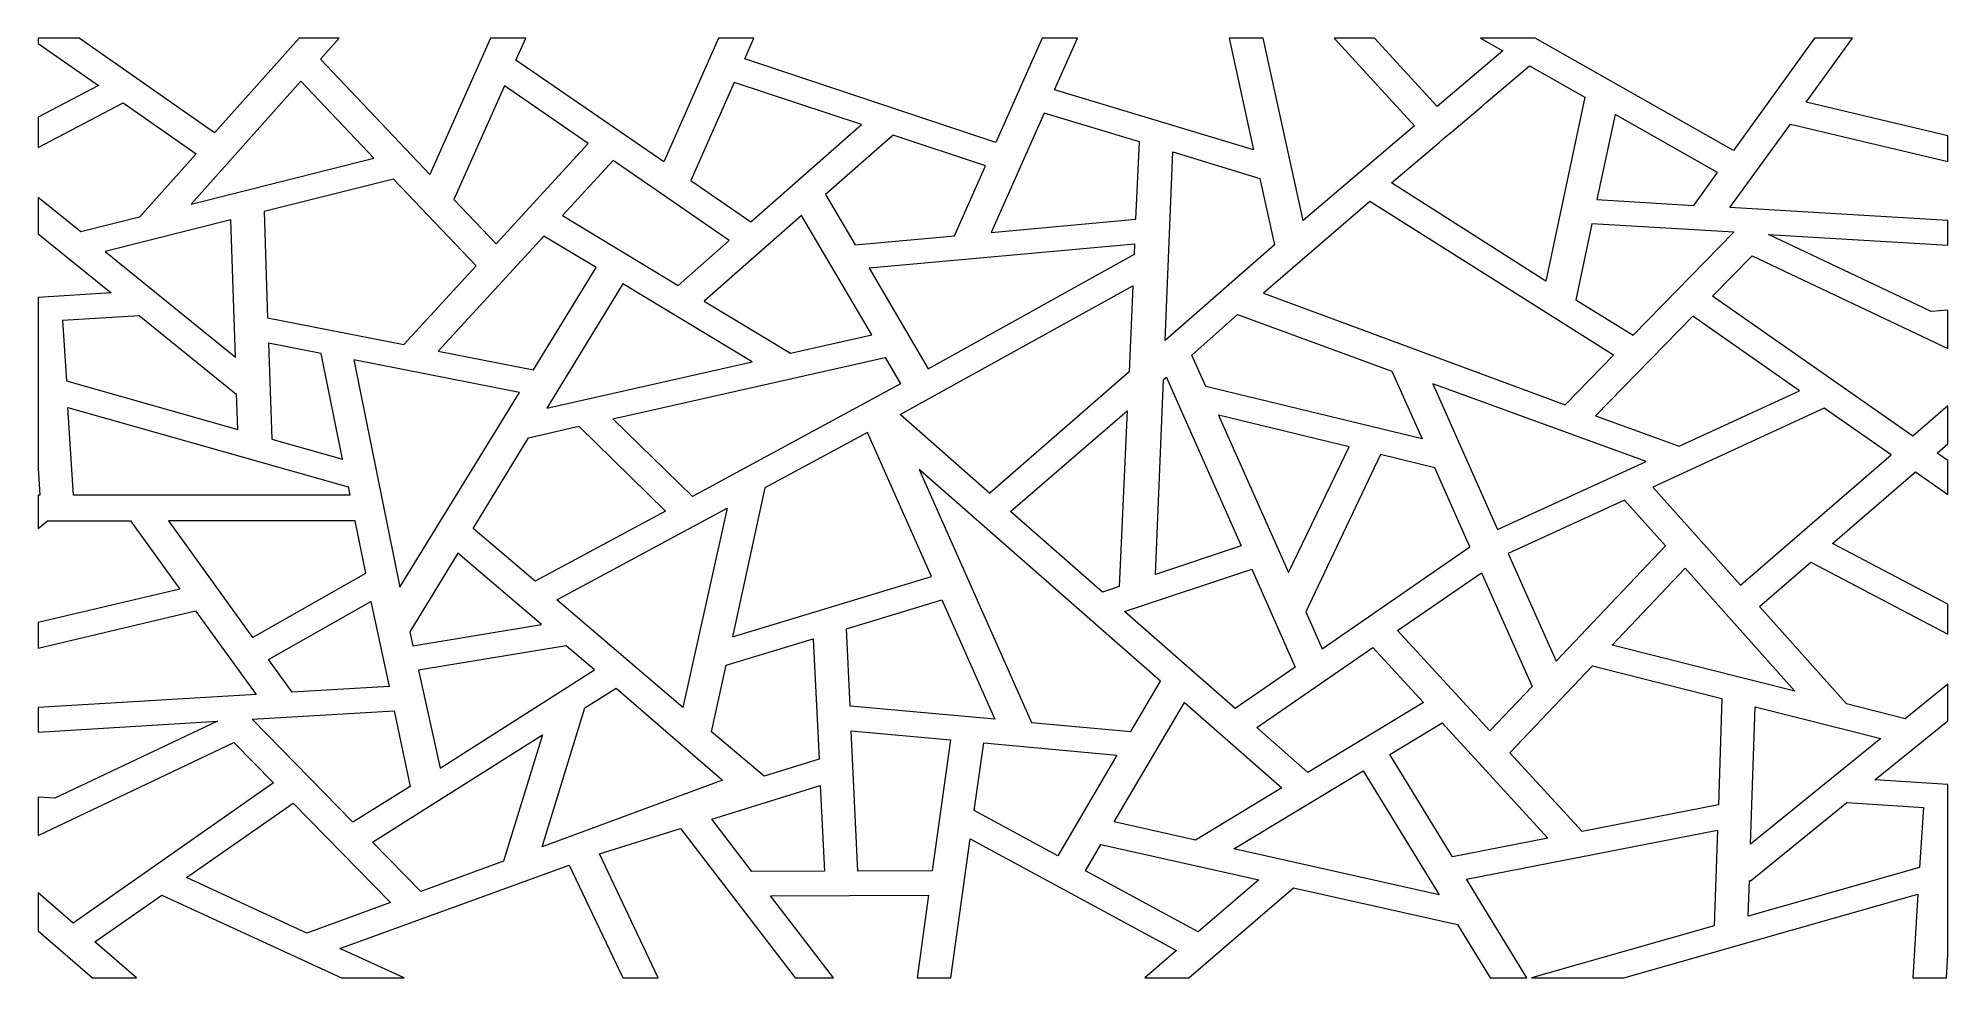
# Model space of a CAD drawing. Header units: millimetres. Extents: x -1200 to 1200, y -590 to 590.
import ezdxf

# ---------------------------------------------------------------- set-up
doc = ezdxf.new("R2010")
doc.units = ezdxf.units.MM
doc.header["$MEASUREMENT"] = 0
doc.layers.add('Layer 1', color=7, linetype='Continuous')

msp = doc.modelspace()

# ---------------------------------------------------------------- linework, layer by layer
at = {"layer": 'Layer 1', "color": 250, "lineweight": 20}
for points, knots in [([(-1200.0272, -530.9115), (-1200.0272, -530.9115), (-1200.0272, -483.3299), (-1200.0272, -483.3299), (-1200.0272, -483.3299), (-1156.1135, -521.2693), (-1156.1135, -521.2693), (-1156.1135, -521.2693), (-904.3069, -345.3754), (-904.3069, -345.3754), (-904.3069, -345.3754), (-953.9817, -294.6709), (-953.9817, -294.6709), (-953.9817, -294.6709), (-1200.0272, -411.1213), (-1200.0272, -411.1213), (-1200.0272, -411.1213), (-1200.0272, -363.194), (-1200.0272, -363.194), (-1200.0272, -363.194), (-1178.936, -364.5206), (-1178.936, -364.5206), (-1178.936, -364.5206), (-974.7817, -267.9018), (-974.7817, -267.9018), (-974.7817, -267.9018), (-1200.0272, -281.3845), (-1200.0272, -281.3845), (-1200.0272, -281.3845), (-1200.0272, -250.5891), (-1200.0272, -250.5891), (-1200.0272, -250.5891), (-926.2637, -234.2004), (-926.2637, -234.2004), (-926.2637, -234.2004), (-1002.1244, -129.3485), (-1002.1244, -129.3485), (-1002.1244, -129.3485), (-1200.0272, -176.2332), (-1200.0272, -176.2332), (-1200.0272, -176.2332), (-1200.0272, -144.003), (-1200.0272, -144.003), (-1200.0272, -144.003), (-1022.0127, -101.8309), (-1022.0127, -101.8309), (-1022.0127, -101.8309), (-1084.0221, -16.15), (-1084.0221, -16.15), (-1084.0221, -16.15), (-1188.3286, -16.15), (-1188.3286, -16.15), (-1188.3286, -16.15), (-1200.0272, -25.6013), (-1200.0272, -25.6013), (-1200.0272, -25.6013), (-1200.0272, 15.9409), (-1200.0272, 15.9409), (-1200.0272, 15.9409), (-1197.9357, 16.1422), (-1197.9357, 16.1422), (-1197.9357, 16.1422), (-1200.0272, 50.1638), (-1200.0272, 50.1638), (-1200.0272, 50.1638), (-1200.0272, 264.2807), (-1200.0272, 264.2807), (-1200.0272, 264.2807), (-1108.4611, 270.0362), (-1108.4611, 270.0362), (-1108.4611, 270.0362), (-1200.0272, 344.2424), (-1200.0272, 344.2424), (-1200.0272, 344.2424), (-1200.0272, 390.1463), (-1200.0272, 390.1463), (-1200.0272, 390.1463), (-1146.5294, 346.7975), (-1146.5294, 346.7975), (-1146.5294, 346.7975), (-1072.6529, 365.349), (-1072.6529, 365.349), (-1072.6529, 365.349), (-1001.6187, 444.8976), (-1001.6187, 444.8976), (-1001.6187, 444.8976), (-1093.3764, 508.997), (-1093.3764, 508.997), (-1093.3764, 508.997), (-1200.0272, 452.8675), (-1200.0272, 452.8675), (-1200.0272, 452.8675), (-1200.0272, 490.6932), (-1200.0272, 490.6932), (-1200.0272, 490.6932), (-1124.2662, 530.5733), (-1124.2662, 530.5733), (-1124.2662, 530.5733), (-1200.0272, 583.4922), (-1200.0272, 583.4922), (-1200.0272, 583.4922), (-1200.0272, 589.9961), (-1200.0272, 589.9961), (-1200.0272, 589.9961), (-1148.4982, 589.9961), (-1148.4982, 589.9961), (-1148.4982, 589.9961), (-978.2522, 471.0783), (-978.2522, 471.0783), (-978.2522, 471.0783), (-872.0764, 589.9961), (-872.0764, 589.9961), (-872.0764, 589.9961), (-821.8424, 589.9961), (-821.8424, 589.9961), (-821.8424, 589.9961), (-845.2471, 563.7844), (-845.2471, 563.7844), (-845.2471, 563.7844), (-707.6605, 419.0473), (-707.6605, 419.0473), (-707.6605, 419.0473), (-631.6773, 589.9961), (-631.6773, 589.9961), (-631.6773, 589.9961), (-587.3498, 589.9961), (-587.3498, 589.9961), (-587.3498, 589.9961), (-599.5234, 562.6075), (-599.5234, 562.6075), (-599.5234, 562.6075), (-413.8173, 434.7753), (-413.8173, 434.7753), (-413.8173, 434.7753), (-344.8286, 589.9961), (-344.8286, 589.9961), (-344.8286, 589.9961), (-300.4936, 589.9961), (-300.4936, 589.9961), (-300.4936, 589.9961), (-312.0695, 563.9444), (-312.0695, 563.9444), (-312.0695, 563.9444), (3.5544, 459.0203), (3.5544, 459.0203), (3.5544, 459.0203), (61.7791, 589.9961), (61.7791, 589.9961), (61.7791, 589.9961), (106.1065, 589.9961), (106.1065, 589.9961), (106.1065, 589.9961), (77.3696, 525.3238), (77.3696, 525.3238), (77.3696, 525.3238), (327.5444, 449.6155), (327.5444, 449.6155), (327.5444, 449.6155), (296.8691, 589.9961), (296.8691, 589.9961), (296.8691, 589.9961), (339.5801, 589.9961), (339.5801, 589.9961), (339.5801, 589.9961), (389.6149, 361.0388), (389.6149, 361.0388), (389.6149, 361.0388), (529.7757, 479.9153), (529.7757, 479.9153), (529.7757, 479.9153), (428.8324, 589.9961), (428.8324, 589.9961), (428.8324, 589.9961), (479.465, 589.9961), (479.465, 589.9961), (479.465, 589.9961), (558.2598, 504.0726), (558.2598, 504.0726), (558.2598, 504.0726), (640.8011, 574.0823), (640.8011, 574.0823), (640.8011, 574.0823), (612.7076, 589.9961), (612.7076, 589.9961), (612.7076, 589.9961), (681.3131, 589.9961), (681.3131, 589.9961), (681.3131, 589.9961), (930.4383, 448.9394), (930.4383, 448.9394), (930.4383, 448.9394), (1032.4925, 589.9961), (1032.4925, 589.9961), (1032.4925, 589.9961), (1080.0836, 589.9961), (1080.0836, 589.9961), (1080.0836, 589.9961), (1021.966, 509.6731), (1021.966, 509.6731), (1021.966, 509.6731), (1199.9728, 467.496), (1199.9728, 467.496), (1199.9728, 467.496), (1199.9728, 435.2657), (1199.9728, 435.2657), (1199.9728, 435.2657), (1002.0625, 482.1452), (1002.0625, 482.1452), (1002.0625, 482.1452), (926.2017, 377.3037), (926.2017, 377.3037), (926.2017, 377.3037), (1199.9728, 360.9098), (1199.9728, 360.9098), (1199.9728, 360.9098), (1199.9728, 330.1144), (1199.9728, 330.1144), (1199.9728, 330.1144), (974.7198, 343.5971), (974.7198, 343.5971), (974.7198, 343.5971), (1178.8741, 246.9732), (1178.8741, 246.9732), (1178.8741, 246.9732), (1199.9728, 248.2997), (1199.9728, 248.2997), (1199.9728, 248.2997), (1199.9728, 200.3775), (1199.9728, 200.3775), (1199.9728, 200.3775), (953.9275, 316.828), (953.9275, 316.828), (953.9275, 316.828), (904.2448, 266.1184), (904.2448, 266.1184), (904.2448, 266.1184), (1156.0515, 90.2245), (1156.0515, 90.2245), (1156.0515, 90.2245), (1199.9728, 128.1638), (1199.9728, 128.1638), (1199.9728, 128.1638), (1199.9728, 80.5823), (1199.9728, 80.5823), (1199.9728, 80.5823), (1186.5122, 68.9527), (1186.5122, 68.9527), (1186.5122, 68.9527), (1199.9728, 59.5479), (1199.9728, 59.5479), (1199.9728, 59.5479), (1199.9728, 17.0456), (1199.9728, 17.0456), (1199.9728, 17.0456), (1159.3074, 45.451), (1159.3074, 45.451), (1159.3074, 45.451), (1055.1388, -44.5451), (1055.1388, -44.5451), (1055.1388, -44.5451), (1055.1158, -44.5606), (1055.1158, -44.5606), (1055.1158, -44.5606), (1199.9728, -120.8057), (1199.9728, -120.8057), (1199.9728, -120.8057), (1199.9728, -158.6263), (1199.9728, -158.6263), (1199.9728, -158.6263), (1027.9111, -68.0675), (1027.9111, -68.0675), (1027.9111, -68.0675), (963.3736, -123.8202), (963.3736, -123.8202), (963.3736, -123.8202), (1072.591, -246.1344), (1072.591, -246.1344), (1072.591, -246.1344), (1146.4674, -264.7066), (1146.4674, -264.7066), (1146.4674, -264.7066), (1199.9728, -221.3423), (1199.9728, -221.3423), (1199.9728, -221.3423), (1199.9728, -267.2514), (1199.9728, -267.2514), (1199.9728, -267.2514), (1108.4144, -341.4576), (1108.4144, -341.4576), (1108.4144, -341.4576), (1199.9728, -347.2182), (1199.9728, -347.2182), (1199.9728, -347.2182), (1199.9728, -561.2475), (1199.9728, -561.2475), (1199.9728, -561.2475), (1198.2185, -590.0039), (1198.2185, -590.0039), (1198.2185, -590.0039), (1156.0438, -590.0039), (1156.0438, -590.0039), (1156.0438, -590.0039), (1162.5099, -485.1262), (1162.5099, -485.1262), (1162.5099, -485.1262), (792.9514, -590.0039), (792.9514, -590.0039), (792.9514, -590.0039), (676.9617, -590.0039), (676.9617, -590.0039), (676.9617, -590.0039), (906.5356, -524.8566), (906.5356, -524.8566), (906.5356, -524.8566), (910.5883, -404.6588), (910.5883, -404.6588), (910.5883, -404.6588), (595.0334, -466.3012), (595.0334, -466.3012), (595.0334, -466.3012), (671.0702, -590.0039), (671.0702, -590.0039), (671.0702, -590.0039), (624.8735, -590.0039), (624.8735, -590.0039), (624.8735, -590.0039), (583.8098, -523.1998), (583.8098, -523.1998), (583.8098, -523.1998), (377.7785, -476.8829), (377.7785, -476.8829), (377.7785, -476.8829), (246.1676, -590.0039), (246.1676, -590.0039), (246.1676, -590.0039), (190.9078, -590.0039), (190.9078, -590.0039), (190.9078, -590.0039), (230.5848, -555.8998), (230.5848, -555.8998), (230.5848, -555.8998), (-28.5611, -415.4624), (-28.5611, -415.4624), (-28.5611, -415.4624), (-53.0998, -590.0039), (-53.0998, -590.0039), (-53.0998, -590.0039), (-95.4888, -590.0039), (-95.4888, -590.0039), (-95.4888, -590.0039), (-80.9021, -486.3599), (-80.9021, -486.3599), (-80.9021, -486.3599), (-279.5404, -486.9484), (-279.5404, -486.9484), (-279.5404, -486.9484), (-200.3317, -590.0039), (-200.3317, -590.0039), (-200.3317, -590.0039), (-248.6506, -590.0039), (-248.6506, -590.0039), (-248.6506, -590.0039), (-392.6188, -402.6921), (-392.6188, -402.6921), (-392.6188, -402.6921), (-494.7726, -434.3392), (-494.7726, -434.3392), (-494.7726, -434.3392), (-420.7353, -590.0039), (-420.7353, -590.0039), (-420.7353, -590.0039), (-465.3155, -590.0039), (-465.3155, -590.0039), (-465.3155, -590.0039), (-532.657, -448.3896), (-532.657, -448.3896), (-532.657, -448.3896), (-820.8081, -553.0453), (-820.8081, -553.0453), (-820.8081, -553.0453), (-740.0826, -590.0039), (-740.0826, -590.0039), (-740.0826, -590.0039), (-818.7931, -590.0039), (-818.7931, -590.0039), (-818.7931, -590.0039), (-1044.8276, -486.045), (-1044.8276, -486.045), (-1044.8276, -486.045), (-1128.9087, -544.7761), (-1128.9087, -544.7761), (-1128.9087, -544.7761), (-1076.5602, -590.0039), (-1076.5602, -590.0039), (-1076.5602, -590.0039), (-1131.6361, -590.0039), (-1131.6361, -590.0039), (-1131.6361, -590.0039), (-1200.0272, -530.9115), (-1200.0272, -530.9115)], [0, 0, 0, 0, 0.007518797, 0.007518797, 0.007518797, 0.015037594, 0.015037594, 0.015037594, 0.022556391, 0.022556391, 0.022556391, 0.030075188, 0.030075188, 0.030075188, 0.037593985, 0.037593985, 0.037593985, 0.045112782, 0.045112782, 0.045112782, 0.052631579, 0.052631579, 0.052631579, 0.060150376, 0.060150376, 0.060150376, 0.067669173, 0.067669173, 0.067669173, 0.07518797, 0.07518797, 0.07518797, 0.082706767, 0.082706767, 0.082706767, 0.090225564, 0.090225564, 0.090225564, 0.097744361, 0.097744361, 0.097744361, 0.105263158, 0.105263158, 0.105263158, 0.112781955, 0.112781955, 0.112781955, 0.120300752, 0.120300752, 0.120300752, 0.127819549, 0.127819549, 0.127819549, 0.135338346, 0.135338346, 0.135338346, 0.142857143, 0.142857143, 0.142857143, 0.15037594, 0.15037594, 0.15037594, 0.157894737, 0.157894737, 0.157894737, 0.165413534, 0.165413534, 0.165413534, 0.172932331, 0.172932331, 0.172932331, 0.180451128, 0.180451128, 0.180451128, 0.187969925, 0.187969925, 0.187969925, 0.195488722, 0.195488722, 0.195488722, 0.203007519, 0.203007519, 0.203007519, 0.210526316, 0.210526316, 0.210526316, 0.218045113, 0.218045113, 0.218045113, 0.22556391, 0.22556391, 0.22556391, 0.233082707, 0.233082707, 0.233082707, 0.240601504, 0.240601504, 0.240601504, 0.248120301, 0.248120301, 0.248120301, 0.255639098, 0.255639098, 0.255639098, 0.263157895, 0.263157895, 0.263157895, 0.270676692, 0.270676692, 0.270676692, 0.278195489, 0.278195489, 0.278195489, 0.285714286, 0.285714286, 0.285714286, 0.293233083, 0.293233083, 0.293233083, 0.30075188, 0.30075188, 0.30075188, 0.308270677, 0.308270677, 0.308270677, 0.315789474, 0.315789474, 0.315789474, 0.323308271, 0.323308271, 0.323308271, 0.330827068, 0.330827068, 0.330827068, 0.338345865, 0.338345865, 0.338345865, 0.345864662, 0.345864662, 0.345864662, 0.353383459, 0.353383459, 0.353383459, 0.360902256, 0.360902256, 0.360902256, 0.368421053, 0.368421053, 0.368421053, 0.37593985, 0.37593985, 0.37593985, 0.383458647, 0.383458647, 0.383458647, 0.390977444, 0.390977444, 0.390977444, 0.398496241, 0.398496241, 0.398496241, 0.406015038, 0.406015038, 0.406015038, 0.413533835, 0.413533835, 0.413533835, 0.421052632, 0.421052632, 0.421052632, 0.428571429, 0.428571429, 0.428571429, 0.436090226, 0.436090226, 0.436090226, 0.443609023, 0.443609023, 0.443609023, 0.45112782, 0.45112782, 0.45112782, 0.458646617, 0.458646617, 0.458646617, 0.466165414, 0.466165414, 0.466165414, 0.473684211, 0.473684211, 0.473684211, 0.481203008, 0.481203008, 0.481203008, 0.488721805, 0.488721805, 0.488721805, 0.496240602, 0.496240602, 0.496240602, 0.503759398, 0.503759398, 0.503759398, 0.511278195, 0.511278195, 0.511278195, 0.518796992, 0.518796992, 0.518796992, 0.526315789, 0.526315789, 0.526315789, 0.533834586, 0.533834586, 0.533834586, 0.541353383, 0.541353383, 0.541353383, 0.54887218, 0.54887218, 0.54887218, 0.556390977, 0.556390977, 0.556390977, 0.563909774, 0.563909774, 0.563909774, 0.571428571, 0.571428571, 0.571428571, 0.578947368, 0.578947368, 0.578947368, 0.586466165, 0.586466165, 0.586466165, 0.593984962, 0.593984962, 0.593984962, 0.601503759, 0.601503759, 0.601503759, 0.609022556, 0.609022556, 0.609022556, 0.616541353, 0.616541353, 0.616541353, 0.62406015, 0.62406015, 0.62406015, 0.631578947, 0.631578947, 0.631578947, 0.639097744, 0.639097744, 0.639097744, 0.646616541, 0.646616541, 0.646616541, 0.654135338, 0.654135338, 0.654135338, 0.661654135, 0.661654135, 0.661654135, 0.669172932, 0.669172932, 0.669172932, 0.676691729, 0.676691729, 0.676691729, 0.684210526, 0.684210526, 0.684210526, 0.691729323, 0.691729323, 0.691729323, 0.69924812, 0.69924812, 0.69924812, 0.706766917, 0.706766917, 0.706766917, 0.714285714, 0.714285714, 0.714285714, 0.721804511, 0.721804511, 0.721804511, 0.729323308, 0.729323308, 0.729323308, 0.736842105, 0.736842105, 0.736842105, 0.744360902, 0.744360902, 0.744360902, 0.751879699, 0.751879699, 0.751879699, 0.759398496, 0.759398496, 0.759398496, 0.766917293, 0.766917293, 0.766917293, 0.77443609, 0.77443609, 0.77443609, 0.781954887, 0.781954887, 0.781954887, 0.789473684, 0.789473684, 0.789473684, 0.796992481, 0.796992481, 0.796992481, 0.804511278, 0.804511278, 0.804511278, 0.812030075, 0.812030075, 0.812030075, 0.819548872, 0.819548872, 0.819548872, 0.827067669, 0.827067669, 0.827067669, 0.834586466, 0.834586466, 0.834586466, 0.842105263, 0.842105263, 0.842105263, 0.84962406, 0.84962406, 0.84962406, 0.857142857, 0.857142857, 0.857142857, 0.864661654, 0.864661654, 0.864661654, 0.872180451, 0.872180451, 0.872180451, 0.879699248, 0.879699248, 0.879699248, 0.887218045, 0.887218045, 0.887218045, 0.894736842, 0.894736842, 0.894736842, 0.902255639, 0.902255639, 0.902255639, 0.909774436, 0.909774436, 0.909774436, 0.917293233, 0.917293233, 0.917293233, 0.92481203, 0.92481203, 0.92481203, 0.932330827, 0.932330827, 0.932330827, 0.939849624, 0.939849624, 0.939849624, 0.947368421, 0.947368421, 0.947368421, 0.954887218, 0.954887218, 0.954887218, 0.962406015, 0.962406015, 0.962406015, 0.969924812, 0.969924812, 0.969924812, 0.977443609, 0.977443609, 0.977443609, 0.984962406, 0.984962406, 0.984962406, 0.992481203, 0.992481203, 0.992481203, 1, 1, 1, 1]), ([(500.9392, 408.3108), (500.9392, 408.3108), (694.6129, 284.897), (694.6129, 284.897), (694.6129, 284.897), (743.7592, 515.7899), (743.7592, 515.7899), (743.7592, 515.7899), (674.1347, 555.2209), (674.1347, 555.2209), (616.2701, 506.1321), (558.865, 457.4511), (500.9392, 408.3108)], [0, 0, 0, 0, 0.25, 0.25, 0.25, 0.5, 0.5, 0.5, 0.75, 0.75, 0.75, 1, 1, 1, 1]), ([(-1007.8856, 381.6345), (-1007.8856, 381.6345), (-870.0692, 535.9726), (-870.0692, 535.9726), (-870.0692, 535.9726), (-778.2274, 439.359), (-778.2274, 439.359), (-778.2274, 439.359), (-1007.8856, 381.6345), (-1007.8856, 381.6345)], [0, 0, 0, 0, 0.333333333, 0.333333333, 0.333333333, 0.666666667, 0.666666667, 0.666666667, 1, 1, 1, 1]), ([(-508.6163, 457.8125), (-508.6163, 457.8125), (-624.4989, 331.5598), (-624.4989, 331.5598), (-624.4989, 331.5598), (-677.4527, 387.266), (-677.4527, 387.266), (-677.4527, 387.266), (-613.8881, 530.274), (-613.8881, 530.274), (-613.8881, 530.274), (-508.6163, 457.8125), (-508.6163, 457.8125)], [0, 0, 0, 0, 0.25, 0.25, 0.25, 0.5, 0.5, 0.5, 0.75, 0.75, 0.75, 1, 1, 1, 1]), ([(-379.863, 411.4078), (-379.863, 411.4078), (-325.1318, 534.5479), (-325.1318, 534.5479), (-325.1318, 534.5479), (-165.3968, 481.4536), (-165.3968, 481.4536), (-165.3968, 481.4536), (-304.462, 359.5006), (-304.462, 359.5006), (-304.462, 359.5006), (-379.863, 411.4078), (-379.863, 411.4078)], [0, 0, 0, 0, 0.25, 0.25, 0.25, 0.5, 0.5, 0.5, 0.75, 0.75, 0.75, 1, 1, 1, 1]), ([(184.2885, 459.7224), (184.2885, 459.7224), (179.6229, 362.5875), (179.6229, 362.5875), (179.6229, 362.5875), (-2.2911, 346.0954), (-2.2911, 346.0954), (-2.2911, 346.0954), (64.3456, 496.0202), (64.3456, 496.0202), (64.3456, 496.0202), (184.2885, 459.7224), (184.2885, 459.7224)], [0, 0, 0, 0, 0.25, 0.25, 0.25, 0.5, 0.5, 0.5, 0.75, 0.75, 0.75, 1, 1, 1, 1]), ([(880.595, 380.0292), (880.595, 380.0292), (759.0278, 387.3073), (759.0278, 387.3073), (759.0278, 387.3073), (781.7891, 494.2549), (781.7891, 494.2549), (781.7891, 494.2549), (910.5041, 421.3856), (910.5041, 421.3856), (910.5041, 421.3856), (880.595, 380.0292), (880.595, 380.0292)], [0, 0, 0, 0, 0.25, 0.25, 0.25, 0.5, 0.5, 0.5, 0.75, 0.75, 0.75, 1, 1, 1, 1]), ([(-9.5079, 429.6239), (-9.5079, 429.6239), (-48.4954, 341.9093), (-48.4954, 341.9093), (-48.4954, 341.9093), (-173.1653, 330.61), (-173.1653, 330.61), (-173.1653, 330.61), (-210.4292, 393.9248), (-210.4292, 393.9248), (-210.4292, 393.9248), (-125.6814, 468.2497), (-125.6814, 468.2497), (-125.6814, 468.2497), (-9.5079, 429.6239), (-9.5079, 429.6239)], [0, 0, 0, 0, 0.2, 0.2, 0.2, 0.4, 0.4, 0.4, 0.6, 0.6, 0.6, 0.8, 0.8, 0.8, 1, 1, 1, 1]), ([(-331.4217, 335.8389), (-331.4217, 335.8389), (-395.668, 279.5081), (-395.668, 279.5081), (-395.668, 279.5081), (-541.0536, 367.2537), (-541.0536, 367.2537), (-541.0536, 367.2537), (-477.5579, 436.4271), (-477.5579, 436.4271), (-477.5579, 436.4271), (-331.4217, 335.8389), (-331.4217, 335.8389)], [0, 0, 0, 0, 0.25, 0.25, 0.25, 0.5, 0.5, 0.5, 0.75, 0.75, 0.75, 1, 1, 1, 1]), ([(216.1819, 210.5515), (216.1819, 210.5515), (353.577, 330.4809), (353.577, 330.4809), (353.577, 330.4809), (335.3203, 414.0094), (335.3203, 414.0094), (335.3203, 414.0094), (225.8732, 447.1379), (225.8732, 447.1379), (225.8732, 447.1379), (216.1819, 210.5515), (216.1819, 210.5515)], [0, 0, 0, 0, 0.25, 0.25, 0.25, 0.5, 0.5, 0.5, 0.75, 0.75, 0.75, 1, 1, 1, 1]), ([(-916.2276, 372.2349), (-916.2276, 372.2349), (-753.344, 413.1731), (-753.344, 413.1731), (-753.344, 413.1731), (-649.6809, 304.1247), (-649.6809, 304.1247), (-649.6809, 304.1247), (-740.3736, 205.3277), (-740.3736, 205.3277), (-740.3736, 205.3277), (-911.7228, 238.7918), (-911.7228, 238.7918), (-911.7228, 238.7918), (-916.2276, 372.2349), (-916.2276, 372.2349)], [0, 0, 0, 0, 0.2, 0.2, 0.2, 0.4, 0.4, 0.4, 0.6, 0.6, 0.6, 0.8, 0.8, 0.8, 1, 1, 1, 1]), ([(340.1086, 269.6025), (340.1086, 269.6025), (473.5964, 385.129), (473.5964, 385.129), (473.5964, 385.129), (779.9045, 191.9948), (779.9045, 191.9948), (779.9045, 191.9948), (718.8911, 129.7227), (718.8911, 129.7227), (718.8911, 129.7227), (340.1086, 269.6025), (340.1086, 269.6025)], [0, 0, 0, 0, 0.25, 0.25, 0.25, 0.5, 0.5, 0.5, 0.75, 0.75, 0.75, 1, 1, 1, 1]), ([(-1115.9614, 322.0362), (-1115.9614, 322.0362), (-958.0345, 361.7254), (-958.0345, 361.7254), (-958.0345, 361.7254), (-952.2197, 189.3364), (-952.2197, 189.3364), (-952.2197, 189.3364), (-1115.9614, 322.0362), (-1115.9614, 322.0362)], [0, 0, 0, 0, 0.333333333, 0.333333333, 0.333333333, 0.666666667, 0.666666667, 0.666666667, 1, 1, 1, 1]), ([(-363.223, 259.919), (-363.223, 259.919), (-240.6753, 367.3982), (-240.6753, 367.3982), (-240.6753, 367.3982), (-152.4036, 217.427), (-152.4036, 217.427), (-152.4036, 217.427), (-254.6952, 194.4312), (-254.6952, 194.4312), (-254.6952, 194.4312), (-363.223, 259.919), (-363.223, 259.919)], [0, 0, 0, 0, 0.25, 0.25, 0.25, 0.5, 0.5, 0.5, 0.75, 0.75, 0.75, 1, 1, 1, 1]), ([(-564.6116, 341.5943), (-564.6116, 341.5943), (-498.8024, 301.8742), (-498.8024, 301.8742), (-498.8024, 301.8742), (-577.6739, 173.5465), (-577.6739, 173.5465), (-577.6739, 173.5465), (-697.4023, 196.9295), (-697.4023, 196.9295), (-697.4023, 196.9295), (-564.6116, 341.5943), (-564.6116, 341.5943)], [0, 0, 0, 0, 0.25, 0.25, 0.25, 0.5, 0.5, 0.5, 0.75, 0.75, 0.75, 1, 1, 1, 1]), ([(752.5542, 356.9042), (752.5542, 356.9042), (931.0206, 346.2142), (931.0206, 346.2142), (931.0206, 346.2142), (804.3818, 216.9727), (804.3818, 216.9727), (804.3818, 216.9727), (732.2751, 261.5966), (732.2751, 261.5966), (732.2751, 261.5966), (752.5542, 356.9042), (752.5542, 356.9042)], [0, 0, 0, 0, 0.25, 0.25, 0.25, 0.5, 0.5, 0.5, 0.75, 0.75, 0.75, 1, 1, 1, 1]), ([(178.1367, 331.5185), (178.1367, 331.5185), (177.7537, 318.7637), (177.7537, 318.7637), (177.7537, 318.7637), (-81.4154, 174.744), (-81.4154, 174.744), (-81.4154, 174.744), (-155.8664, 301.2445), (-155.8664, 301.2445), (-155.8664, 301.2445), (178.1367, 331.5185), (178.1367, 331.5185)], [0, 0, 0, 0, 0.25, 0.25, 0.25, 0.5, 0.5, 0.5, 0.75, 0.75, 0.75, 1, 1, 1, 1]), ([(-465.101, 281.547), (-465.101, 281.547), (-302.8226, 183.612), (-302.8226, 183.612), (-302.8226, 183.612), (-560.965, 125.5778), (-560.965, 125.5778), (-560.965, 125.5778), (-465.101, 281.547), (-465.101, 281.547)], [0, 0, 0, 0, 0.333333333, 0.333333333, 0.333333333, 0.666666667, 0.666666667, 0.666666667, 1, 1, 1, 1]), ([(175.9149, 278.9971), (175.9149, 278.9971), (-116.7103, 117.3963), (-116.7103, 117.3963), (-116.7103, 117.3963), (-116.7715, 117.3705), (-116.7715, 117.3705), (-116.7715, 117.3705), (-116.7715, 117.3654), (-116.7715, 117.3654), (-116.7715, 117.3654), (-3.9459, 18.4135), (-3.9459, 18.4135), (-3.9459, 18.4135), (-3.8846, 18.4547), (-3.8846, 18.4547), (-3.8846, 18.4547), (170.9274, 171.0481), (170.9274, 171.0481), (170.9274, 171.0481), (175.9149, 278.9971), (175.9149, 278.9971)], [0, 0, 0, 0, 0.142857143, 0.142857143, 0.142857143, 0.285714286, 0.285714286, 0.285714286, 0.428571429, 0.428571429, 0.428571429, 0.571428571, 0.571428571, 0.571428571, 0.714285714, 0.714285714, 0.714285714, 0.857142857, 0.857142857, 0.857142857, 1, 1, 1, 1]), ([(-1169.2984, 235.4418), (-1169.2984, 235.4418), (-1073.2275, 241.4862), (-1073.2275, 241.4862), (-1073.2275, 241.4862), (-951.5379, 142.8646), (-951.5379, 142.8646), (-951.5379, 142.8646), (-950.6799, 143.4737), (-950.6799, 143.4737), (-950.6799, 143.4737), (-949.1629, 98.726), (-949.1629, 98.726), (-949.1629, 98.726), (-1164.6326, 159.8677), (-1164.6326, 159.8677), (-1164.6326, 159.8677), (-1169.2984, 235.4418), (-1169.2984, 235.4418)], [0, 0, 0, 0, 0.166666667, 0.166666667, 0.166666667, 0.333333333, 0.333333333, 0.333333333, 0.5, 0.5, 0.5, 0.666666667, 0.666666667, 0.666666667, 0.833333333, 0.833333333, 0.833333333, 1, 1, 1, 1]), ([(501.2685, 172.0289), (501.2685, 172.0289), (307.158, 243.0502), (307.158, 243.0502), (307.158, 243.0502), (249.822, 192.0826), (249.822, 192.0826), (249.822, 192.0826), (267.3124, 152.7185), (267.3124, 152.7185), (267.3124, 152.7185), (539.1911, 86.7248), (539.1911, 86.7248), (539.1911, 86.7248), (501.2685, 172.0289), (501.2685, 172.0289)], [0, 0, 0, 0, 0.2, 0.2, 0.2, 0.4, 0.4, 0.4, 0.6, 0.6, 0.6, 0.8, 0.8, 0.8, 1, 1, 1, 1]), ([(1013.4852, 147.309), (1013.4852, 147.309), (862.3154, 77.6245), (862.3154, 77.6245), (862.3154, 77.6245), (757.013, 115.8787), (757.013, 115.8787), (757.013, 115.8787), (879.5223, 240.8823), (879.5223, 240.8823), (879.5223, 240.8823), (1013.4852, 147.309), (1013.4852, 147.309)], [0, 0, 0, 0, 0.25, 0.25, 0.25, 0.5, 0.5, 0.5, 0.75, 0.75, 0.75, 1, 1, 1, 1]), ([(-910.6503, 206.835), (-910.6503, 206.835), (-844.5883, 193.9304), (-844.5883, 193.9304), (-844.5883, 193.9304), (-817.4678, 61.3442), (-817.4678, 61.3442), (-817.4678, 61.3442), (-906.5822, 86.637), (-906.5822, 86.637), (-906.5822, 86.637), (-910.6503, 206.835), (-910.6503, 206.835)], [0, 0, 0, 0, 0.25, 0.25, 0.25, 0.5, 0.5, 0.5, 0.75, 0.75, 0.75, 1, 1, 1, 1]), ([(-745.5679, -99.6372), (-745.5679, -99.6372), (-803.3482, 185.878), (-803.3482, 185.878), (-803.3482, 185.878), (-595.0953, 145.2029), (-595.0953, 145.2029), (-595.0953, 145.2029), (-745.5679, -99.6372), (-745.5679, -99.6372)], [0, 0, 0, 0, 0.333333333, 0.333333333, 0.333333333, 0.666666667, 0.666666667, 0.666666667, 1, 1, 1, 1]), ([(-477.7112, 112.1726), (-477.7112, 112.1726), (-377.7792, 14.3356), (-377.7792, 14.3356), (-377.7792, 14.3356), (-116.197, 155.8931), (-116.197, 155.8931), (-116.197, 155.8931), (-135.7099, 189.0525), (-135.7099, 189.0525), (-135.7099, 189.0525), (-477.7112, 112.1726), (-477.7112, 112.1726)], [0, 0, 0, 0, 0.25, 0.25, 0.25, 0.5, 0.5, 0.5, 0.75, 0.75, 0.75, 1, 1, 1, 1]), ([(204.1462, -83.4188), (204.1462, -83.4188), (312.0075, -47.5597), (312.0075, -47.5597), (312.0075, -47.5597), (218.0436, 163.8423), (218.0436, 163.8423), (218.0436, 163.8423), (217.8214, 164.4772), (217.8214, 164.4772), (217.8214, 164.4772), (214.1746, 161.3337), (214.1746, 161.3337), (214.1746, 161.3337), (204.1462, -83.4188), (204.1462, -83.4188)], [0, 0, 0, 0, 0.2, 0.2, 0.2, 0.4, 0.4, 0.4, 0.6, 0.6, 0.6, 0.8, 0.8, 0.8, 1, 1, 1, 1]), ([(634.1435, -27.186), (634.1435, -27.186), (552.828, 155.764), (552.828, 155.764), (552.828, 155.764), (820.746, 58.4587), (820.746, 58.4587), (820.746, 58.4587), (634.1435, -27.186), (634.1435, -27.186)], [0, 0, 0, 0, 0.333333333, 0.333333333, 0.333333333, 0.666666667, 0.666666667, 0.666666667, 1, 1, 1, 1]), ([(-810.3123, 26.4091), (-810.3123, 26.4091), (-1162.5718, 126.3675), (-1162.5718, 126.3675), (-1162.5718, 126.3675), (-1155.7765, 16.1422), (-1155.7765, 16.1422), (-1155.7765, 16.1422), (-808.2208, 16.1422), (-808.2208, 16.1422), (-808.2208, 16.1422), (-810.3123, 26.4091), (-810.3123, 26.4091)], [0, 0, 0, 0, 0.25, 0.25, 0.25, 0.5, 0.5, 0.5, 0.75, 0.75, 0.75, 1, 1, 1, 1]), ([(137.4483, -105.5887), (137.4483, -105.5887), (158.6773, -98.5273), (158.6773, -98.5273), (158.6773, -98.5273), (168.6981, 122.1039), (168.6981, 122.1039), (168.6981, 122.1039), (22.0637, -4.3863), (22.0637, -4.3863), (22.0637, -4.3863), (137.4483, -105.5887), (137.4483, -105.5887)], [0, 0, 0, 0, 0.25, 0.25, 0.25, 0.5, 0.5, 0.5, 0.75, 0.75, 0.75, 1, 1, 1, 1]), ([(939.3866, -96.953), (939.3866, -96.953), (829.2883, 26.3471), (829.2883, 26.3471), (829.2883, 26.3471), (829.2958, 26.3523), (829.2958, 26.3523), (829.2958, 26.3523), (1044.781, 125.4591), (1044.781, 125.4591), (1044.781, 125.4591), (1128.8468, 66.7177), (1128.8468, 66.7177), (1128.8468, 66.7177), (939.3866, -96.953), (939.3866, -96.953)], [0, 0, 0, 0, 0.2, 0.2, 0.2, 0.4, 0.4, 0.4, 0.6, 0.6, 0.6, 0.8, 0.8, 0.8, 1, 1, 1, 1]), ([(-520.3608, 102.5819), (-520.3608, 102.5819), (-583.8717, 88.2992), (-583.8717, 88.2992), (-583.8717, 88.2992), (-653.4962, -25.5651), (-653.4962, -25.5651), (-653.4962, -25.5651), (-575.5594, -92.008), (-575.5594, -92.008), (-575.5594, -92.008), (-411.6492, -3.8752), (-411.6492, -3.8752), (-411.6492, -3.8752), (-520.3608, 102.5819), (-520.3608, 102.5819)], [0, 0, 0, 0, 0.2, 0.2, 0.2, 0.4, 0.4, 0.4, 0.6, 0.6, 0.6, 0.8, 0.8, 0.8, 1, 1, 1, 1]), ([(371.1899, -80.9462), (371.1899, -80.9462), (283.4161, 116.5085), (283.4161, 116.5085), (283.4161, 116.5085), (447.4337, 76.7006), (447.4337, 76.7006), (447.4337, 76.7006), (371.1899, -80.9462), (371.1899, -80.9462)], [0, 0, 0, 0, 0.333333333, 0.333333333, 0.333333333, 0.666666667, 0.666666667, 0.666666667, 1, 1, 1, 1]), ([(-77.4239, -86.1597), (-77.4239, -86.1597), (-327.6064, -161.8834), (-327.6064, -161.8834), (-327.6064, -161.8834), (-286.7188, 25.2012), (-286.7188, 25.2012), (-286.7188, 25.2012), (-157.9426, 94.9889), (-157.9426, 94.9889), (-157.9426, 94.9889), (-77.4239, -86.1597), (-77.4239, -86.1597)], [0, 0, 0, 0, 0.25, 0.25, 0.25, 0.5, 0.5, 0.5, 0.75, 0.75, 0.75, 1, 1, 1, 1]), ([(210.3671, -217.569), (210.3671, -217.569), (173.1032, -280.8941), (173.1032, -280.8941), (173.1032, -280.8941), (48.4334, -269.5948), (48.4334, -269.5948), (48.4334, -269.5948), (-92.9148, 48.3983), (-92.9148, 48.3983), (-92.9148, 48.3983), (210.3671, -217.569), (210.3671, -217.569)], [0, 0, 0, 0, 0.25, 0.25, 0.25, 0.5, 0.5, 0.5, 0.75, 0.75, 0.75, 1, 1, 1, 1]), ([(599.4615, -48.8914), (599.4615, -48.8914), (413.7553, -176.7287), (413.7553, -176.7287), (413.7553, -176.7287), (393.0931, -130.2518), (393.0931, -130.2518), (393.0931, -130.2518), (486.9421, 67.1048), (486.9421, 67.1048), (486.9421, 67.1048), (555.2796, 50.5199), (555.2796, 50.5199), (555.2796, 50.5199), (599.4615, -48.8914), (599.4615, -48.8914)], [0, 0, 0, 0, 0.2, 0.2, 0.2, 0.4, 0.4, 0.4, 0.6, 0.6, 0.6, 0.8, 0.8, 0.8, 1, 1, 1, 1]), ([(793.6792, 9.9687), (793.6792, 9.9687), (845.1852, -47.7145), (845.1852, -47.7145), (845.1852, -47.7145), (707.5986, -192.4465), (707.5986, -192.4465), (707.5986, -192.4465), (647.5045, -57.2587), (647.5045, -57.2587), (647.5045, -57.2587), (793.6792, 9.9687), (793.6792, 9.9687)], [0, 0, 0, 0, 0.25, 0.25, 0.25, 0.5, 0.5, 0.5, 0.75, 0.75, 0.75, 1, 1, 1, 1]), ([(-1036.4081, -16.15), (-1036.4081, -16.15), (-801.6322, -16.15), (-801.6322, -16.15), (-801.6322, -16.15), (-788.1716, -81.9683), (-788.1716, -81.9683), (-788.1716, -81.9683), (-930.485, -162.5596), (-930.485, -162.5596), (-930.485, -162.5596), (-1036.4081, -16.15), (-1036.4081, -16.15)], [0, 0, 0, 0, 0.25, 0.25, 0.25, 0.5, 0.5, 0.5, 0.75, 0.75, 0.75, 1, 1, 1, 1]), ([(-389.6616, -250.4652), (-389.6616, -250.4652), (-334.0954, -0.2724), (-334.0954, -0.2724), (-334.0954, -0.2724), (-548.1478, -115.3652), (-548.1478, -115.3652), (-548.1478, -115.3652), (-389.6616, -250.4652), (-389.6616, -250.4652)], [0, 0, 0, 0, 0.333333333, 0.333333333, 0.333333333, 0.666666667, 0.666666667, 0.666666667, 1, 1, 1, 1]), ([(-672.5419, -56.727), (-672.5419, -56.727), (-567.5535, -146.3671), (-567.5535, -146.3671), (-567.5535, -146.3671), (-729.0505, -173.2859), (-729.0505, -173.2859), (-729.0505, -173.2859), (-733.0113, -155.6118), (-733.0113, -155.6118), (-733.0113, -155.6118), (-672.5419, -56.727), (-672.5419, -56.727)], [0, 0, 0, 0, 0.25, 0.25, 0.25, 0.5, 0.5, 0.5, 0.75, 0.75, 0.75, 1, 1, 1, 1]), ([(379.801, -200.0963), (379.801, -200.0963), (325.0852, -76.951), (325.0852, -76.951), (325.0852, -76.951), (165.3501, -130.0505), (165.3501, -130.0505), (165.3501, -130.0505), (304.4, -251.9983), (304.4, -251.9983), (304.4, -251.9983), (379.801, -200.0963), (379.801, -200.0963)], [0, 0, 0, 0, 0.25, 0.25, 0.25, 0.5, 0.5, 0.5, 0.75, 0.75, 0.75, 1, 1, 1, 1]), ([(508.5543, -153.6916), (508.5543, -153.6916), (624.4522, -279.934), (624.4522, -279.934), (624.4522, -279.934), (677.3907, -224.2278), (677.3907, -224.2278), (677.3907, -224.2278), (613.8414, -81.2301), (613.8414, -81.2301), (613.8414, -81.2301), (508.5543, -153.6916), (508.5543, -153.6916)], [0, 0, 0, 0, 0.25, 0.25, 0.25, 0.5, 0.5, 0.5, 0.75, 0.75, 0.75, 1, 1, 1, 1]), ([(1007.8236, -229.8644), (1007.8236, -229.8644), (870.0225, -75.5212), (870.0225, -75.5212), (870.0225, -75.5212), (778.1807, -172.1399), (778.1807, -172.1399), (778.1807, -172.1399), (1007.8236, -229.8644), (1007.8236, -229.8644)], [0, 0, 0, 0, 0.333333333, 0.333333333, 0.333333333, 0.666666667, 0.666666667, 0.666666667, 1, 1, 1, 1]), ([(-880.6492, -231.4646), (-880.6492, -231.4646), (-759.0898, -224.1865), (-759.0898, -224.1865), (-759.0898, -224.1865), (-781.851, -117.2441), (-781.851, -117.2441), (-781.851, -117.2441), (-910.566, -190.1186), (-910.566, -190.1186), (-910.566, -190.1186), (-880.6492, -231.4646), (-880.6492, -231.4646)], [0, 0, 0, 0, 0.25, 0.25, 0.25, 0.5, 0.5, 0.5, 0.75, 0.75, 0.75, 1, 1, 1, 1]), ([(-184.3352, -151.7714), (-184.3352, -151.7714), (-179.6849, -248.9115), (-179.6849, -248.9115), (-179.6849, -248.9115), (2.229, -265.4035), (2.229, -265.4035), (2.229, -265.4035), (-64.3923, -115.4787), (-64.3923, -115.4787), (-64.3923, -115.4787), (-184.3352, -151.7714), (-184.3352, -151.7714)], [0, 0, 0, 0, 0.25, 0.25, 0.25, 0.5, 0.5, 0.5, 0.75, 0.75, 0.75, 1, 1, 1, 1]), ([(-335.3825, -197.4947), (-335.3825, -197.4947), (-353.6389, -281.0128), (-353.6389, -281.0128), (-353.6389, -281.0128), (-287.8067, -336.8584), (-287.8067, -336.8584), (-287.8067, -336.8584), (-218.6801, -315.4473), (-218.6801, -315.4473), (-218.6801, -315.4473), (-225.9199, -164.3662), (-225.9199, -164.3662), (-225.9199, -164.3662), (-335.3825, -197.4947), (-335.3825, -197.4947)], [0, 0, 0, 0, 0.2, 0.2, 0.2, 0.4, 0.4, 0.4, 0.6, 0.6, 0.6, 0.8, 0.8, 0.8, 1, 1, 1, 1]), ([(-536.273, -173.0587), (-536.273, -173.0587), (-500.9934, -203.183), (-500.9934, -203.183), (-500.9934, -203.183), (-694.6673, -326.5967), (-694.6673, -326.5967), (-694.6673, -326.5967), (-722.2397, -203.6321), (-722.2397, -203.6321), (-722.2397, -203.6321), (-536.273, -173.0587), (-536.273, -173.0587)], [0, 0, 0, 0, 0.25, 0.25, 0.25, 0.5, 0.5, 0.5, 0.75, 0.75, 0.75, 1, 1, 1, 1]), ([(331.375, -275.6549), (331.375, -275.6549), (395.6059, -331.9857), (395.6059, -331.9857), (395.6059, -331.9857), (541.0069, -244.2401), (541.0069, -244.2401), (541.0069, -244.2401), (477.496, -175.0667), (477.496, -175.0667), (477.496, -175.0667), (331.375, -275.6549), (331.375, -275.6549)], [0, 0, 0, 0, 0.25, 0.25, 0.25, 0.5, 0.5, 0.5, 0.75, 0.75, 0.75, 1, 1, 1, 1]), ([(916.1734, -239.2589), (916.1734, -239.2589), (753.282, -198.331), (753.282, -198.331), (753.282, -198.331), (649.619, -307.3794), (649.619, -307.3794), (649.619, -307.3794), (740.3116, -406.1764), (740.3116, -406.1764), (740.3116, -406.1764), (911.6609, -372.702), (911.6609, -372.702), (911.6609, -372.702), (916.1734, -239.2589), (916.1734, -239.2589)], [0, 0, 0, 0, 0.2, 0.2, 0.2, 0.4, 0.4, 0.4, 0.6, 0.6, 0.6, 0.8, 0.8, 0.8, 1, 1, 1, 1]), ([(-340.1553, -341.8861), (-340.1553, -341.8861), (-473.6584, -226.3751), (-473.6584, -226.3751), (-473.6584, -226.3751), (-513.0061, -251.1827), (-513.0061, -251.1827), (-513.0061, -251.1827), (-566.5653, -425.4971), (-566.5653, -425.4971), (-566.5653, -425.4971), (-340.1553, -341.8861), (-340.1553, -341.8861)], [0, 0, 0, 0, 0.25, 0.25, 0.25, 0.5, 0.5, 0.5, 0.75, 0.75, 0.75, 1, 1, 1, 1]), ([(-752.6162, -254.5946), (-752.6162, -254.5946), (-931.0825, -265.2796), (-931.0825, -265.2796), (-931.0825, -265.2796), (-804.4438, -394.5314), (-804.4438, -394.5314), (-804.4438, -394.5314), (-732.3295, -349.9075), (-732.3295, -349.9075), (-732.3295, -349.9075), (-752.6162, -254.5946), (-752.6162, -254.5946)], [0, 0, 0, 0, 0.25, 0.25, 0.25, 0.5, 0.5, 0.5, 0.75, 0.75, 0.75, 1, 1, 1, 1]), ([(363.1611, -351.5748), (363.1611, -351.5748), (240.6133, -244.0956), (240.6133, -244.0956), (240.6133, -244.0956), (152.3415, -394.0771), (152.3415, -394.0771), (152.3415, -394.0771), (254.6332, -417.0678), (254.6332, -417.0678), (254.6332, -417.0678), (363.1611, -351.5748), (363.1611, -351.5748)], [0, 0, 0, 0, 0.25, 0.25, 0.25, 0.5, 0.5, 0.5, 0.75, 0.75, 0.75, 1, 1, 1, 1]), ([(1115.8994, -289.4627), (1115.8994, -289.4627), (957.9878, -249.7735), (957.9878, -249.7735), (957.9878, -249.7735), (952.173, -422.1625), (952.173, -422.1625), (952.173, -422.1625), (1115.8994, -289.4627), (1115.8994, -289.4627)], [0, 0, 0, 0, 0.333333333, 0.333333333, 0.333333333, 0.666666667, 0.666666667, 0.666666667, 1, 1, 1, 1]), ([(-566.1285, -284.6829), (-566.1285, -284.6829), (-779.9512, -419.499), (-779.9512, -419.499), (-779.9512, -419.499), (-718.9378, -481.7762), (-718.9378, -481.7762), (-718.9378, -481.7762), (-615.1675, -443.4498), (-615.1675, -443.4498), (-615.1675, -443.4498), (-566.1285, -284.6829), (-566.1285, -284.6829)], [0, 0, 0, 0, 0.25, 0.25, 0.25, 0.5, 0.5, 0.5, 0.75, 0.75, 0.75, 1, 1, 1, 1]), ([(-178.1909, -279.9805), (-178.1909, -279.9805), (-169.7561, -455.9414), (-169.7561, -455.9414), (-169.7561, -455.9414), (-76.5966, -455.6678), (-76.5966, -455.6678), (-76.5966, -455.6678), (-53.4676, -291.2848), (-53.4676, -291.2848), (-53.4676, -291.2848), (-178.1909, -279.9805), (-178.1909, -279.9805)], [0, 0, 0, 0, 0.25, 0.25, 0.25, 0.5, 0.5, 0.5, 0.75, 0.75, 0.75, 1, 1, 1, 1]), ([(564.5496, -269.8995), (564.5496, -269.8995), (498.7404, -309.6144), (498.7404, -309.6144), (498.7404, -309.6144), (577.6118, -437.9576), (577.6118, -437.9576), (577.6118, -437.9576), (697.3402, -414.5695), (697.3402, -414.5695), (697.3402, -414.5695), (564.5496, -269.8995), (564.5496, -269.8995)], [0, 0, 0, 0, 0.25, 0.25, 0.25, 0.5, 0.5, 0.5, 0.75, 0.75, 0.75, 1, 1, 1, 1]), ([(81.3534, -436.7601), (81.3534, -436.7601), (155.812, -310.2596), (155.812, -310.2596), (155.812, -310.2596), (-11.6223, -295.0787), (-11.6223, -295.0787), (-11.6223, -295.0787), (-23.5508, -379.8924), (-23.5508, -379.8924), (-23.5508, -379.8924), (81.3534, -436.7601), (81.3534, -436.7601)], [0, 0, 0, 0, 0.25, 0.25, 0.25, 0.5, 0.5, 0.5, 0.75, 0.75, 0.75, 1, 1, 1, 1]), ([(465.0389, -329.9571), (465.0389, -329.9571), (302.7605, -427.8972), (302.7605, -427.8972), (302.7605, -427.8972), (560.9029, -485.9263), (560.9029, -485.9263), (560.9029, -485.9263), (465.0389, -329.9571), (465.0389, -329.9571)], [0, 0, 0, 0, 0.333333333, 0.333333333, 0.333333333, 0.666666667, 0.666666667, 0.666666667, 1, 1, 1, 1]), ([(-217.102, -348.328), (-217.102, -348.328), (-353.5777, -390.6135), (-353.5777, -390.6135), (-353.5777, -390.6135), (-303.0754, -456.344), (-303.0754, -456.344), (-303.0754, -456.344), (-211.9383, -456.06), (-211.9383, -456.06), (-211.9383, -456.06), (-217.102, -348.328), (-217.102, -348.328)], [0, 0, 0, 0, 0.25, 0.25, 0.25, 0.5, 0.5, 0.5, 0.75, 0.75, 0.75, 1, 1, 1, 1]), ([(-1013.5471, -464.1951), (-1013.5471, -464.1951), (-862.3775, -533.8692), (-862.3775, -533.8692), (-862.3775, -533.8692), (-757.0673, -495.6202), (-757.0673, -495.6202), (-757.0673, -495.6202), (-879.569, -370.6115), (-879.569, -370.6115), (-879.569, -370.6115), (-1013.5471, -464.1951), (-1013.5471, -464.1951)], [0, 0, 0, 0, 0.25, 0.25, 0.25, 0.5, 0.5, 0.5, 0.75, 0.75, 0.75, 1, 1, 1, 1]), ([(1169.244, -376.052), (1169.244, -376.052), (1073.1655, -370.0179), (1073.1655, -370.0179), (1073.1655, -370.0179), (951.4758, -468.6291), (951.4758, -468.6291), (951.4758, -468.6291), (950.6178, -468.0252), (950.6178, -468.0252), (950.6178, -468.0252), (949.1085, -512.7729), (949.1085, -512.7729), (949.1085, -512.7729), (1164.5784, -451.6313), (1164.5784, -451.6313), (1164.5784, -451.6313), (1169.244, -376.052), (1169.244, -376.052)], [0, 0, 0, 0, 0.166666667, 0.166666667, 0.166666667, 0.333333333, 0.333333333, 0.333333333, 0.5, 0.5, 0.5, 0.666666667, 0.666666667, 0.666666667, 0.833333333, 0.833333333, 0.833333333, 1, 1, 1, 1]), ([(135.6555, -422.4412), (135.6555, -422.4412), (116.135, -455.6007), (116.135, -455.6007), (116.135, -455.6007), (257.8815, -532.4291), (257.8815, -532.4291), (257.8815, -532.4291), (333.972, -467.0341), (333.972, -467.0341), (333.972, -467.0341), (135.6555, -422.4412), (135.6555, -422.4412)], [0, 0, 0, 0, 0.25, 0.25, 0.25, 0.5, 0.5, 0.5, 0.75, 0.75, 0.75, 1, 1, 1, 1])]:
    msp.add_open_spline(points, degree=3, knots=knots, dxfattribs=at)

doc.saveas('drawing.dxf')
